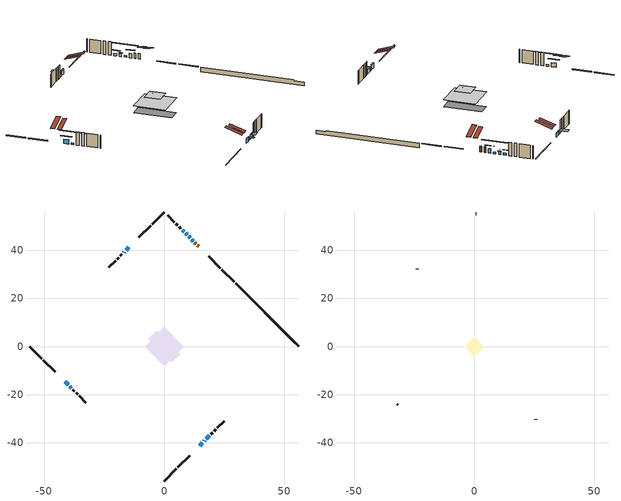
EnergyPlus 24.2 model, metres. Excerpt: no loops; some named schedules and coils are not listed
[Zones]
conditioned space
 floor adiabatic (AdiabaticFloorConstruction): -8.14,0 0,8.14 8.14,0 0,-8.14 z3.05
 floor foundation (Slab1 construction): -6.57,3.14 -3.14,6.57 6.57,-3.14 3.14,-6.57 z-0.91
 wall outside (RimJoist1 construction): 0,-56.01 5.01,-50.99 / -56.01,0 -50.99,-5.01 / 0,56.01 -5.01,50.99 / 29.05,26.95 24.04,31.96 z0.61:0.91
 wall outside (RimJoist2 construction): 5.67,-50.34 10.6,-45.41 / -50.34,-5.67 -45.41,-10.6 / -5.67,50.34 -10.6,45.41 / 23.38,32.62 18.45,37.55 z0.61:0.91
 wall outside (AdiabaticWallConstruction 1): 14.29,41.71 13.78,42.22 / 13.13,42.88 12.74,43.26 z0.61:2.64
 wall outside (AdiabaticWallConstruction): -14.76,41.24 -15.91,40.09 / 14.76,-41.24 15.91,-40.09 z0.61:2.13; -41.24,-14.76 -40.02,-15.98 / 12.08,43.92 11.47,44.53 / 17.58,-38.43 18.8,-37.21 z0.61:2.19; 10.82,45.19 10.17,45.84 z0.61:1.17; -39.37,-16.64 -38.72,-17.29 z0.61:1.22; 16.57,-39.44 16.92,-39.08 z0.61:1.47; -16.57,39.44 -16.96,39.04 / 9.51,46.49 8.94,47.07 z0.61:1.68; 8.28,47.72 7.53,48.48 z0.61:1.37
 wall outside (Wall1 construction): 19.46,-36.55 20.14,-35.86 / -38.06,-17.94 -37.38,-18.63 / -17.62,38.38 -18.31,37.7 / 6.87,49.13 6.18,49.82 z0.61:5.49
 wall outside (Wall2 construction): 20.8,-35.21 21.45,-34.56 / -36.72,-19.28 -36.07,-19.93 / -18.96,37.04 -19.61,36.39 / 5.53,50.48 4.88,51.13 z0.61:5.49
 wall outside (Wall3 construction): 22.11,-33.9 24.89,-31.12 / -35.41,-20.59 -32.63,-23.37 / -20.27,35.74 -23.05,32.95 / 4.22,51.78 1.44,54.57 z0.61:5.49
 wall foundation (FoundationWall1 construction): 29.71,26.3,-0.91 29.71,26.3,0.61 53.38,2.63,0.61 53.38,2.63,0.32 56.01,0,0.32 56.01,0,-0.91
 window (WindowConstruction): -14.76,41.24 -15.91,40.09 z0.61:2.13
 window (WindowConstruction 5): -41.24,-14.76 -40.02,-15.98 z0.61:2.19
 window (WindowConstruction 6): 12.08,43.92 11.47,44.53 z0.61:2.19
 window (WindowConstruction 9): 10.82,45.19 10.17,45.83 z0.61:1.17
 window (WindowConstruction 10): -39.37,-16.64 -38.72,-17.28 z0.61:1.22
 window (WindowConstruction 1): 14.76,-41.24 15.91,-40.09 z0.61:2.13
 window (WindowConstruction 7): 16.57,-39.44 16.92,-39.08 z0.61:1.47
 window (WindowConstruction 8): -16.57,39.44 -16.96,39.04 z0.61:1.68
 window (WindowConstruction 2): 9.51,46.49 8.94,47.07 z0.61:1.68
 window (WindowConstruction 3): 8.28,47.72 7.53,48.48 z0.61:1.37
 window (WindowConstruction 4): 17.58,-38.43 18.8,-37.21 z0.61:2.19
 door (Door): 14.29,41.71 13.78,42.22 z0.61:2.64
 door (Door 1): 13.13,42.88 12.74,43.26 z0.61:2.64
 ceiling adiabatic (AdiabaticFloorConstruction): 0,-8.14 8.14,0 0,8.14 -8.14,0 z3.05
 roof outside (Roof2 construction): 14.1,-41.9,5.49 10.13,-37.93,7.36 9.09,-38.98,7.36 13.06,-42.95,5.49; -41.9,-14.1,5.49 -37.93,-10.13,7.36 -38.98,-9.09,7.36 -42.95,-13.06,5.49; -14.1,41.9,5.49 -10.13,37.93,7.36 -9.09,38.98,7.36 -13.06,42.95,5.49; 14.95,41.06,5.49 10.98,37.09,7.36 12.03,36.04,7.36 16,40.01,5.49
attic - vented
 floor to conditioned space (Floor1 construction Reversed): -4.02,0 0,4.02 4.02,0 0,-4.02 z5.49
 floor to conditioned space (Floor2 construction Reversed): -1.93,0 0,1.93 1.93,0 0,-1.93 z5.49
 wall outside (Wall4 construction): 25.54,-30.46 25.67,-30.34 / -31.98,-24.03 -31.85,-24.15 / -23.71,32.3 -23.83,32.17 / 0.78,55.22 0.66,55.35 z0.61:5.49
 roof outside (Roof1 construction): 12.4,-43.6,5.49 8.06,-39.26,7.53 6.91,-40.41,7.53 11.26,-44.75,5.49; -43.6,-12.4,5.49 -39.26,-8.06,7.53 -40.41,-6.91,7.53 -44.75,-11.26,5.49; -12.4,43.6,5.49 -8.06,39.26,7.53 -6.91,40.41,7.53 -11.26,44.75,5.49; 16.65,39.35,5.49 12.31,35.01,7.53 13.45,33.87,7.53 17.8,38.21,5.49
shading: -16.05,39.95 -14.62,41.39 -14.91,41.68 -16.35,40.24 z2.34; -39.16,-16.84 -42.11,-13.9 -42.4,-14.19 -39.45,-17.13 z3.41; 10.61,45.39 12.95,43.06 13.24,43.35 10.9,45.68 z3.41; 7.23,48.78 13.76,42.25 14.05,42.54 7.52,49.07 z5.33; -35.78,-20.23 -42.31,-13.7 -42.6,-13.99 -36.07,-20.52 z5.38; 16.05,-39.95 14.62,-41.39 14.91,-41.68 16.35,-40.24 z2.34; 17.13,-38.87 16.36,-39.65 17.65,-40.94 18.43,-40.17 z1.77; -17.39,38.61 -16.14,39.87 -18.51,42.24 -19.76,40.98 z2.29; 8.8,47.21 9.66,46.35 9.95,46.64 9.09,47.5 z1.88; 6.67,49.34 9.14,46.86 9.43,47.15 6.96,49.63 z2.59; 18.94,-37.06 17.44,-38.57 18.73,-39.86 20.23,-38.36 z2.39
[Building]
Building 1: Terrain=Suburbs
[Site:Location]
Quebec Intl AP_QC: Latitude {deg}=46.8; Longitude {deg}=-71.38; Time Zone {hr}=-5; Elevation {m}=74; Keep Site Location Information=Yes
[Site:GroundTemperature:Shallow]
0.0108218, -2.24938, -2.43038, -1.3578, 2.94801, 7.23376, 10.9493, 13.303, 13.5029, 11.5886, 7.96783, 3.81355
[Site:WaterMainsTemperature]
Calculation Method=Schedule; Temperature Schedule=mains temperature schedule
[Material] Roughness=Rough; Thermal Absorptance=0.9
Name | Thickness {m} | Conductivity {W/m-K} | Density {kg/m3} | Specific Heat {J/kg-K} | Solar Absorptance | Visible Absorptance
asphalt or fiberglass shingles | 0.00635 | 0.162714 | 1121.4 | 1465.45 | 0.4 | 0.4
ceiling loosefill ins | 0.0846667 | 0.0480833 | 16.02 | 1046.75 | 0.7 | 0.7
ceiling stud and cavity | 0.1397 | 0.10237 | 65.682 | 1177.47 | 0.7 | 0.7
ceiling stud and cavity 1 | 0.1397 | 0.77024 | 65.682 | 1177.47 | 0.7 | 0.7
concrete 4.0 in. | 0.1016 | 1.803125 | 2242.8 | 837.4 | 0.7 | 0.7
concrete 8.0 in. | 0.2032 | 1.803125 | 2242.8 | 837.4 | 0.7 | 0.7
door material | 0.04445 | 0.0451087 | 512.64 | 1214.23 | 0.7 | 0.7
door material 1 | 0.04445 | 0.20624 | 512.64 | 1214.23 | 0.7 | 0.7
exterior vertical ins | 0.0483764 | 0.029427 | 32.04 | 1214.23 | 0.7 | 0.7
floor covering | 0.0127 | 0.0433444 | 54.468 | 1339.84 | 0.6 | 0.6
floor rigid ins; wall rigid ins | 0.512978 | 0.029427 | 32.04 | 1214.23 | 0.7 | 0.7
floor stud and cavity | 0.1397 | 1.75129 | 37.0049 | 1207.88 | 0.7 | 0.7
furniture material conditioned space 1 | 0.1524 | 0.115458 | 640.8 | 1214.23 | 0.6 | 0.6
gypsum board | 0.0127 | 0.160291 | 801 | 837.4 | 0.6 | 0.6
gypsum board 1 | 0.0127 | 0.160291 | 801 | 837.4 | 0.7 | 0.7
osb sheathing 0.5 in. | 0.0127 | 0.115458 | 512.64 | 1214.23 | 0.7 | 0.7
osb sheathing 0.75 in. | 0.01905 | 0.115458 | 512.64 | 1214.23 | 0.7 | 0.7
osb sheathing 2.0 in. | 0.0508 | 0.115458 | 512.64 | 1214.23 | 0.7 | 0.7
rim joist rigid ins | 0.051816 | 0.029427 | 32.04 | 1214.23 | 0.7 | 0.7
rim joist stud and cavity | 0.0508 | 0.0451784 | 125.044 | 1163.47 | 0.6 | 0.6
rim joist stud and cavity 1 | 0.0508 | 0.0391675 | 125.044 | 1163.47 | 0.6 | 0.6
roof stud and cavity | 0.2032 | 2.31803 | 78.34581 | 1123.46 | 0.7 | 0.7
wall stud and cavity | 0.1397 | 0.100811 | 139.0536 | 1170.24 | 0.7 | 0.7
wall stud and cavity 1 | 0.1397 | 0.092577 | 139.0536 | 1170.24 | 0.7 | 0.7
wall stud and cavity 2 | 0.1397 | 0.0908802 | 139.0536 | 1170.24 | 0.7 | 0.7
wall stud and cavity 3 | 0.0889 | 6.1454 | 50.32683 | 1063.81 | 0.6 | 0.6
wall stud and cavity 4 | 0.0889 | 0.380278 | 52.3479 | 1209.89 | 0.7 | 0.7
wall stud and cavity 5 | 0.0889 | 0.391764 | 83.0341 | 1211.67 | 0.7 | 0.7
wood siding | 0.0254 | 0.102417 | 544.68 | 1172.36 | 0.4 | 0.4
wood siding 1 | 0.00254 | 0.102417 | 544.68 | 1172.36 | 0.4 | 0.4
wood siding 2; wood siding 3; wood siding 4 | 0.0254 | 0.102417 | 544.68 | 1172.36 | 0.7 | 0.7
[WindowMaterial:SimpleGlazingSystem]
Name | U-Factor {W/m2-K} | Solar Heat Gain Coefficient
WindowMaterial | 3.304596 | 0.65
WindowMaterial 1 | 1.91292 | 0.37
WindowMaterial 2 | 2.12868 | 0.52
WindowMaterial 3 | 2.137767 | 0.51
WindowMaterial 4 | 1.89702 | 0.37
WindowMaterial 5 | 2.09007 | 0.55
WindowMaterial 6 | 1.83456 | 0.39
WindowMaterial 7 | 2.98038 | 0.61
WindowMaterial 8 | 2.76064 | 0.45
WindowMaterial 9 | 2.76291 | 0.46
[Construction]
AdiabaticFloorConstruction: floor stud and cavity, floor rigid ins, osb sheathing 0.75 in., floor covering
AdiabaticWallConstruction: wood siding 3, wall rigid ins, wall stud and cavity 4, gypsum board
AdiabaticWallConstruction 1: wood siding 4, wall rigid ins, wall stud and cavity 4, gypsum board
Door: door material
Door 1: door material 1
Floor1 construction Reversed: gypsum board, ceiling stud and cavity
Floor2 construction Reversed: gypsum board, ceiling stud and cavity 1, ceiling loosefill ins
FoundationWall1 construction: concrete 8.0 in., gypsum board 1
furniture construction conditioned space 1: furniture material conditioned space 1
PartitionWallConstruction: gypsum board, wall stud and cavity 5, gypsum board
RimJoist1 construction: wood siding 2, osb sheathing 2.0 in., rim joist stud and cavity
RimJoist2 construction: wood siding 2, rim joist rigid ins, osb sheathing 2.0 in., rim joist stud and cavity 1
Roof1 construction: asphalt or fiberglass shingles
Roof2 construction: asphalt or fiberglass shingles, osb sheathing 0.75 in., roof stud and cavity, gypsum board
Slab1 construction: concrete 4.0 in.
Wall1 construction: wood siding, osb sheathing 0.5 in., wall stud and cavity, gypsum board
Wall2 construction: wood siding, osb sheathing 0.5 in., wall stud and cavity 1, gypsum board
Wall3 construction: wood siding, osb sheathing 0.5 in., wall stud and cavity 2, gypsum board
Wall4 construction: wood siding 1, wall stud and cavity 3
WindowConstruction: WindowMaterial
WindowConstruction 1: WindowMaterial 1
WindowConstruction 10: WindowMaterial 9
WindowConstruction 2: WindowMaterial 2
WindowConstruction 3: WindowMaterial 3
WindowConstruction 4; WindowConstruction 5: WindowMaterial 4
WindowConstruction 6: WindowMaterial 5
WindowConstruction 7: WindowMaterial 6
WindowConstruction 8: WindowMaterial 7
WindowConstruction 9: WindowMaterial 8
[Zone] Multiplier=1; Part of Total Floor Area=Yes
Name | Volume {m3}
attic - vented | 13.2135
conditioned space | 393.3
[Space]
Name | Zone | Volume {m3}
attic - vented 1 | attic - vented | 13.2135
conditioned space 1 | conditioned space | 393.3
[ZoneInfiltration:EffectiveLeakageArea]
infil attic - vented 1: Zone or Space=attic - vented 1; Schedule=Always On Discrete; Effective Air Leakage Area {cm2}=1468.06; Stack Coefficient=0.000481483; Wind Coefficient=1.48255e-05
[ZoneMixing]
whole house fan mix: Zone or Space=attic - vented; Schedule=Always On Continuous; Design Flow Rate Calculation Method=Flow/Zone; Design Flow Rate {m3/s}=0; Source Zone or Space=conditioned space
[SurfaceProperty:ExposedFoundationPerimeter]
Slab1: Exposed Perimeter Calculation Method=TotalExposedPerimeter; Total Exposed Perimeter {m}=37.187
[InternalMass] Zone or ZoneList=conditioned space; Space or SpaceList=conditioned space 1
Name | Construction | Surface Area {m2}
furniture mass conditioned space 1 | furniture construction conditioned space 1 | 79.6801
partition wall mass | PartitionWallConstruction | 199.2
[Lights]
interior lighting: Zone or ZoneList or Space or SpaceList=conditioned space 1; Schedule=interior lighting schedule; Design Level Calculation Method=LightingLevel; Lighting Level {W}=343.2; Return Air Fraction=0; Fraction Radiant=0.6; Fraction Visible=0.2; Fraction Replaceable=1
[People]
occupants: Zone or ZoneList or Space or SpaceList=conditioned space 1; Number of People Schedule=occupants schedule; Number of People Calculation Method=People; Number of People=3; Fraction Radiant=0.314171; Sensible Heat Fraction=0.56303; Activity Level Schedule=occupants activity schedule; Carbon Dioxide Generation Rate {m3/s-W}=0; Enable ASHRAE 55 Comfort Warnings=No; Mean Radiant Temperature Calculation Type=EnclosureAveraged
[ElectricEquipment] Zone or ZoneList or Space or SpaceList=conditioned space 1; Design Level Calculation Method=EquipmentLevel
Name | Schedule | Design Level {W} | Fraction Latent | Fraction Radiant | Fraction Lost
clothes dryer | clothes dryer schedule | 140.772 | 0.015 | 0.081 | 0.85
clothes washer | clothes washer schedule | 32.1985 | 0.03 | 0.162 | 0.7
cooking range | cooking range schedule | 215.147 | 0.08 | 0.432 | 0.2
dishwasher | dishwasher schedule | 66.8632 | 0.3 | 0.18 | 0.4
fridge | fridge schedule | 72.9452 | 0 | 0.6 | 0
mech vent bath fan 0 | mech vent bath fan 0 schedule | 50.2 | 0 | 0 | 1
mech vent bath fan 1 | mech vent bath fan 1 schedule | 50.2 | 0 | 0 | 1
mech vent house fan | mech vent house fan schedule | 0 | 0 | 0 | 1
mech vent house fan cfis | mech vent house fan cfis schedule | 0 | 0 | 0 | 0
misc plug loads | misc plug loads schedule | 494.7 | 0.045 | 0.513 | 0.1
whole house fan | Always On Discrete | 0 | 0 | 0 | 1
[OtherEquipment] Zone or ZoneList or Space or SpaceList=conditioned space 1; Design Level Calculation Method=EquipmentLevel
Name | Fuel Type | Schedule | Design Level {W} | Fraction Latent | Fraction Radiant | Fraction Lost
clothes dryer 1 | Electricity | clothes dryer schedule | 0 | 0.015 | 0.081 | 0.85
cooking range 1 | Electricity | cooking range schedule | 0 | 0.08 | 0.432 | 0.2
general water use latent | None | general water use schedule | 62.594 | 1 | 0 | 0
general water use sensible | None | general water use schedule | -61.6891 | 0 | 0.6 | 0
mech vent house fan latent load | None | Always On Discrete | 0 | 1 | 0 | 0
mech vent house fan sensible load | None | Always On Discrete | 0 | 0 | 0 | 0
water heater energy adjustment1 | Electricity | Always On Discrete | 0.01 | 0 | 0 | 1
[ZoneInfiltration:DesignFlowRate] Zone or ZoneList or Space or SpaceList=conditioned space 1; Schedule=Always On Discrete; Design Flow Rate Calculation Method=Flow/Zone; Design Flow Rate {m3/s}=0
infil flow; natural vent flow; whole house fan flow
[ZoneControl:Thermostat]
conditioned space Thermostat: Zone or ZoneList=conditioned space; Control Type Schedule=conditioned space Thermostat Schedule; Control 1=conditioned space temperature setpoint; Temperature Difference Between Cutout And Setpoint {deltaC}=0
[ThermostatSetpoint:DualSetpoint]
conditioned space temperature setpoint: Heating Setpoint Temperature Schedule=heating setpoint; Cooling Setpoint Temperature Schedule=cooling setpoint
[AirLoopHVAC:UnitarySystem]
unit heater unitary system: Control Type=Load; Controlling Zone or Thermostat Location=conditioned space; Dehumidification Control Type=None; Availability Schedule=Always On Discrete; Supply Fan=unit heater supply fan; Fan Placement=BlowThrough; Supply Air Fan Operating Mode Schedule=unit heater auto fan schedule; Heating Coil=unit heater htg coil; DX Heating Coil Sizing Ratio=1; Use DOAS DX Cooling Coil=No; Minimum Supply Air Temperature {C}=2; Latent Load Control=SensibleOnlyLoadControl; Cooling Supply Air Flow Rate Method=None; Heating Supply Air Flow Rate Method=SupplyAirFlowRate; Heating Supply Air Flow Rate {m3/s}=0.00141584; No Load Supply Air Flow Rate Method=SupplyAirFlowRate; No Load Supply Air Flow Rate {m3/s}=0; No Load Supply Air Flow Rate Control Set To Low Speed=Yes; Maximum Supply Air Temperature {C}=48.8889; Maximum Outdoor Dry-Bulb Temperature for Supplemental Heater Operation {C}=21; Ancillary On-Cycle Electric Power {W}=0; Ancillary Off-Cycle Electric Power {W}=0
[Zone equipment]
conditioned space: electric baseboard, unit heater unitary system
[Foundation:Kiva]
Foundation Kiva 1: Initial Indoor Air Temperature {C}=18; Wall Height Above Grade {m}=0.609996; Wall Depth Below Slab {m}=0.2032; Custom Block Material Name 1=exterior vertical ins; Custom Block Depth 1 {m}=1.52001; Custom Block X Position 1 {m}=0.2159; Custom Block Z Position 1 {m}=0
[Foundation:Kiva:Settings]
Soil Conductivity {W/m-K}=0.849921; Soil Density {kg/m3}=1842.3; Soil Specific Heat {J/kg-K}=418.7; Ground Solar Absorptivity=0.9; Ground Thermal Absorptivity=0.9; Ground Surface Roughness {m}=0.03; Far-Field Width {m}=40; Deep-Ground Boundary Condition=ZeroFlux; Deep-Ground Depth {m}=40; Minimum Cell Dimension {m}=0.2; Maximum Cell Growth Coefficient=3; Simulation Timestep=Timestep
[Exterior:Lights]
exterior lighting: Schedule=exterior lighting schedule; Design Level {W}=75.6
[EnergyManagementSystem:Sensor] Output:Variable or Output:Meter Index Key=conditioned space
Name | Output:Variable or Output:Meter
conditioned_space_clg_unmet_s | Zone Cooling Setpoint Not Met Time
conditioned_space_htg_unmet_s | Zone Heating Setpoint Not Met Time
fridge_tin_s; tin_s; tin_s_1 | Zone Mean Air Temperature
tout_s | Zone Outdoor Air Drybulb Temperature
win_s | Zone Air Humidity Ratio
[Schedule:Constant]
Name | Hourly Value
Always On Continuous; mech vent house fan schedule; mech vent house fan cfis schedule; Always On Discrete | 1
occupants activity schedule | 117.228
fridge schedule; unit heater auto fan schedule | 0
[Schedule:Week:Daily]
interior lighting schedule Week Rule - Jan1-Jan27: interior lighting schedule day, interior lighting schedule day, interior lighting schedule day, interior lighting schedule day, interior lighting schedule day, interior lighting schedule day, interior lighting schedule day, interior lighting schedule default day, interior lighting schedule default day, interior lighting schedule default day, interior lighting schedule default day, interior lighting schedule default day
interior lighting schedule Week Rule - Jan28-Feb3: interior lighting schedule day, interior lighting schedule day, interior lighting schedule day, interior lighting schedule day, interior lighting schedule day 1, interior lighting schedule day 1, interior lighting schedule day 1, interior lighting schedule default day, interior lighting schedule default day, interior lighting schedule default day, interior lighting schedule default day, interior lighting schedule default day
interior lighting schedule Week Rule - Feb4-Feb24: interior lighting schedule day 1, interior lighting schedule day 1, interior lighting schedule day 1, interior lighting schedule day 1, interior lighting schedule day 1, interior lighting schedule day 1, interior lighting schedule day 1, interior lighting schedule default day, interior lighting schedule default day, interior lighting schedule default day, interior lighting schedule default day, interior lighting schedule default day
interior lighting schedule Week Rule - Feb25-Mar3: interior lighting schedule day 1, interior lighting schedule day 1, interior lighting schedule day 1, interior lighting schedule day 1, interior lighting schedule day 2, interior lighting schedule day 2, interior lighting schedule day 2, interior lighting schedule default day, interior lighting schedule default day, interior lighting schedule default day, interior lighting schedule default day, interior lighting schedule default day
interior lighting schedule Week Rule - Mar4-Mar31: interior lighting schedule day 2, interior lighting schedule day 2, interior lighting schedule day 2, interior lighting schedule day 2, interior lighting schedule day 2, interior lighting schedule day 2, interior lighting schedule day 2, interior lighting schedule default day, interior lighting schedule default day, interior lighting schedule default day, interior lighting schedule default day, interior lighting schedule default day
interior lighting schedule Week Rule - Apr1-Apr28: interior lighting schedule day 3, interior lighting schedule day 3, interior lighting schedule day 3, interior lighting schedule day 3, interior lighting schedule day 3, interior lighting schedule day 3, interior lighting schedule day 3, interior lighting schedule default day, interior lighting schedule default day, interior lighting schedule default day, interior lighting schedule default day, interior lighting schedule default day
interior lighting schedule Week Rule - Apr29-May5: interior lighting schedule day 3, interior lighting schedule day 3, interior lighting schedule day 4, interior lighting schedule day 4, interior lighting schedule day 4, interior lighting schedule day 4, interior lighting schedule day 4, interior lighting schedule default day, interior lighting schedule default day, interior lighting schedule default day, interior lighting schedule default day, interior lighting schedule default day
interior lighting schedule Week Rule - May6-May26: interior lighting schedule day 4, interior lighting schedule day 4, interior lighting schedule day 4, interior lighting schedule day 4, interior lighting schedule day 4, interior lighting schedule day 4, interior lighting schedule day 4, interior lighting schedule default day, interior lighting schedule default day, interior lighting schedule default day, interior lighting schedule default day, interior lighting schedule default day
interior lighting schedule Week Rule - May27-Jun2: interior lighting schedule day 4, interior lighting schedule day 4, interior lighting schedule day 4, interior lighting schedule day 4, interior lighting schedule day 4, interior lighting schedule day 5, interior lighting schedule day 5, interior lighting schedule default day, interior lighting schedule default day, interior lighting schedule default day, interior lighting schedule default day, interior lighting schedule default day
interior lighting schedule Week Rule - Jun3-Jun30: interior lighting schedule day 5, interior lighting schedule day 5, interior lighting schedule day 5, interior lighting schedule day 5, interior lighting schedule day 5, interior lighting schedule day 5, interior lighting schedule day 5, interior lighting schedule default day, interior lighting schedule default day, interior lighting schedule default day, interior lighting schedule default day, interior lighting schedule default day
interior lighting schedule Week Rule - Jul1-Jul28: interior lighting schedule day 6, interior lighting schedule day 6, interior lighting schedule day 6, interior lighting schedule day 6, interior lighting schedule day 6, interior lighting schedule day 6, interior lighting schedule day 6, interior lighting schedule default day, interior lighting schedule default day, interior lighting schedule default day, interior lighting schedule default day, interior lighting schedule default day
interior lighting schedule Week Rule - Jul29-Aug4: interior lighting schedule day 6, interior lighting schedule day 6, interior lighting schedule day 6, interior lighting schedule day 7, interior lighting schedule day 7, interior lighting schedule day 7, interior lighting schedule day 7, interior lighting schedule default day, interior lighting schedule default day, interior lighting schedule default day, interior lighting schedule default day, interior lighting schedule default day
interior lighting schedule Week Rule - Aug5-Aug25: interior lighting schedule day 7, interior lighting schedule day 7, interior lighting schedule day 7, interior lighting schedule day 7, interior lighting schedule day 7, interior lighting schedule day 7, interior lighting schedule day 7, interior lighting schedule default day, interior lighting schedule default day, interior lighting schedule default day, interior lighting schedule default day, interior lighting schedule default day
interior lighting schedule Week Rule - Aug26-Sep1: interior lighting schedule day 7, interior lighting schedule day 7, interior lighting schedule day 7, interior lighting schedule day 7, interior lighting schedule day 7, interior lighting schedule day 7, interior lighting schedule day 8, interior lighting schedule default day, interior lighting schedule default day, interior lighting schedule default day, interior lighting schedule default day, interior lighting schedule default day
interior lighting schedule Week Rule - Sep2-Sep29: interior lighting schedule day 8, interior lighting schedule day 8, interior lighting schedule day 8, interior lighting schedule day 8, interior lighting schedule day 8, interior lighting schedule day 8, interior lighting schedule day 8, interior lighting schedule default day, interior lighting schedule default day, interior lighting schedule default day, interior lighting schedule default day, interior lighting schedule default day
interior lighting schedule Week Rule - Sep30-Oct6: interior lighting schedule day 8, interior lighting schedule day 9, interior lighting schedule day 9, interior lighting schedule day 9, interior lighting schedule day 9, interior lighting schedule day 9, interior lighting schedule day 9, interior lighting schedule default day, interior lighting schedule default day, interior lighting schedule default day, interior lighting schedule default day, interior lighting schedule default day
interior lighting schedule Week Rule - Oct7-Oct27: interior lighting schedule day 9, interior lighting schedule day 9, interior lighting schedule day 9, interior lighting schedule day 9, interior lighting schedule day 9, interior lighting schedule day 9, interior lighting schedule day 9, interior lighting schedule default day, interior lighting schedule default day, interior lighting schedule default day, interior lighting schedule default day, interior lighting schedule default day
interior lighting schedule Week Rule - Oct28-Nov3: interior lighting schedule day 9, interior lighting schedule day 9, interior lighting schedule day 9, interior lighting schedule day 9, interior lighting schedule day 10, interior lighting schedule day 10, interior lighting schedule day 10, interior lighting schedule default day, interior lighting schedule default day, interior lighting schedule default day, interior lighting schedule default day, interior lighting schedule default day
interior lighting schedule Week Rule - Nov4-Nov24: interior lighting schedule day 10, interior lighting schedule day 10, interior lighting schedule day 10, interior lighting schedule day 10, interior lighting schedule day 10, interior lighting schedule day 10, interior lighting schedule day 10, interior lighting schedule default day, interior lighting schedule default day, interior lighting schedule default day, interior lighting schedule default day, interior lighting schedule default day
interior lighting schedule Week Rule - Nov25-Dec1: interior lighting schedule day 10, interior lighting schedule day 10, interior lighting schedule day 10, interior lighting schedule day 10, interior lighting schedule day 10, interior lighting schedule day 10, interior lighting schedule day 11, interior lighting schedule default day, interior lighting schedule default day, interior lighting schedule default day, interior lighting schedule default day, interior lighting schedule default day
interior lighting schedule Week Rule - Dec2-Dec31: interior lighting schedule day 11, interior lighting schedule day 11, interior lighting schedule day 11, interior lighting schedule day 11, interior lighting schedule day 11, interior lighting schedule day 11, interior lighting schedule day 11, interior lighting schedule default day, interior lighting schedule default day, interior lighting schedule default day, interior lighting schedule default day, interior lighting schedule default day
occupants schedule Week Rule - Jan1-Dec31: occupants schedule day, occupants schedule day, occupants schedule day, occupants schedule day, occupants schedule day, occupants schedule day, occupants schedule day, occupants schedule default day, occupants schedule default day, occupants schedule default day, occupants schedule default day, occupants schedule default day
clothes dryer schedule Week Rule - Jan1-Dec31: clothes dryer schedule day, clothes dryer schedule day, clothes dryer schedule day, clothes dryer schedule day, clothes dryer schedule day, clothes dryer schedule day, clothes dryer schedule day, clothes dryer schedule default day, clothes dryer schedule default day, clothes dryer schedule default day, clothes dryer schedule default day, clothes dryer schedule default day
clothes washer schedule Week Rule - Jan1-Dec31: clothes washer schedule day, clothes washer schedule day, clothes washer schedule day, clothes washer schedule day, clothes washer schedule day, clothes washer schedule day, clothes washer schedule day, clothes washer schedule default day, clothes washer schedule default day, clothes washer schedule default day, clothes washer schedule default day, clothes washer schedule default day
cooking range schedule Week Rule - Jan1-Dec31: cooking range schedule day, cooking range schedule day, cooking range schedule day, cooking range schedule day, cooking range schedule day, cooking range schedule day, cooking range schedule day, cooking range schedule default day, cooking range schedule default day, cooking range schedule default day, cooking range schedule default day, cooking range schedule default day
dishwasher schedule Week Rule - Jan1-Dec31: dishwasher schedule day, dishwasher schedule day, dishwasher schedule day, dishwasher schedule day, dishwasher schedule day, dishwasher schedule day, dishwasher schedule day, dishwasher schedule default day, dishwasher schedule default day, dishwasher schedule default day, dishwasher schedule default day, dishwasher schedule default day
mech vent bath fan 0 schedule Week Rule - Jan1-Dec31: mech vent bath fan 0 schedule day, mech vent bath fan 0 schedule day, mech vent bath fan 0 schedule day, mech vent bath fan 0 schedule day, mech vent bath fan 0 schedule day, mech vent bath fan 0 schedule day, mech vent bath fan 0 schedule day, mech vent bath fan 0 schedule default day, mech vent bath fan 0 schedule default day, mech vent bath fan 0 schedule default day, mech vent bath fan 0 schedule default day, mech vent bath fan 0 schedule default day
mech vent bath fan 1 schedule Week Rule - Jan1-Dec31: mech vent bath fan 1 schedule day, mech vent bath fan 1 schedule day, mech vent bath fan 1 schedule day, mech vent bath fan 1 schedule day, mech vent bath fan 1 schedule day, mech vent bath fan 1 schedule day, mech vent bath fan 1 schedule day, mech vent bath fan 1 schedule default day, mech vent bath fan 1 schedule default day, mech vent bath fan 1 schedule default day, mech vent bath fan 1 schedule default day, mech vent bath fan 1 schedule default day
misc plug loads schedule Week Rule - Jan1-Dec31: misc plug loads schedule day, misc plug loads schedule day, misc plug loads schedule day, misc plug loads schedule day, misc plug loads schedule day, misc plug loads schedule day, misc plug loads schedule day, misc plug loads schedule default day, misc plug loads schedule default day, misc plug loads schedule default day, misc plug loads schedule default day, misc plug loads schedule default day
general water use schedule Week Rule - Jan1-Dec31: general water use schedule day, general water use schedule day, general water use schedule day, general water use schedule day, general water use schedule day, general water use schedule day, general water use schedule day, general water use schedule default day, general water use schedule default day, general water use schedule default day, general water use schedule default day, general water use schedule default day
exterior lighting schedule Week Rule - Jan1-Jan27: exterior lighting schedule day, exterior lighting schedule day, exterior lighting schedule day, exterior lighting schedule day, exterior lighting schedule day, exterior lighting schedule day, exterior lighting schedule day, exterior lighting schedule default day, exterior lighting schedule default day, exterior lighting schedule default day, exterior lighting schedule default day, exterior lighting schedule default day
exterior lighting schedule Week Rule - Jan28-Feb3: exterior lighting schedule day, exterior lighting schedule day, exterior lighting schedule day, exterior lighting schedule day, exterior lighting schedule day 1, exterior lighting schedule day 1, exterior lighting schedule day 1, exterior lighting schedule default day, exterior lighting schedule default day, exterior lighting schedule default day, exterior lighting schedule default day, exterior lighting schedule default day
exterior lighting schedule Week Rule - Feb4-Feb24: exterior lighting schedule day 1, exterior lighting schedule day 1, exterior lighting schedule day 1, exterior lighting schedule day 1, exterior lighting schedule day 1, exterior lighting schedule day 1, exterior lighting schedule day 1, exterior lighting schedule default day, exterior lighting schedule default day, exterior lighting schedule default day, exterior lighting schedule default day, exterior lighting schedule default day
exterior lighting schedule Week Rule - Feb25-Mar3: exterior lighting schedule day 1, exterior lighting schedule day 1, exterior lighting schedule day 1, exterior lighting schedule day 1, exterior lighting schedule day 2, exterior lighting schedule day 2, exterior lighting schedule day 2, exterior lighting schedule default day, exterior lighting schedule default day, exterior lighting schedule default day, exterior lighting schedule default day, exterior lighting schedule default day
exterior lighting schedule Week Rule - Mar4-Mar31: exterior lighting schedule day 2, exterior lighting schedule day 2, exterior lighting schedule day 2, exterior lighting schedule day 2, exterior lighting schedule day 2, exterior lighting schedule day 2, exterior lighting schedule day 2, exterior lighting schedule default day, exterior lighting schedule default day, exterior lighting schedule default day, exterior lighting schedule default day, exterior lighting schedule default day
exterior lighting schedule Week Rule - Apr1-Apr28: exterior lighting schedule day 3, exterior lighting schedule day 3, exterior lighting schedule day 3, exterior lighting schedule day 3, exterior lighting schedule day 3, exterior lighting schedule day 3, exterior lighting schedule day 3, exterior lighting schedule default day, exterior lighting schedule default day, exterior lighting schedule default day, exterior lighting schedule default day, exterior lighting schedule default day
exterior lighting schedule Week Rule - Apr29-May5: exterior lighting schedule day 3, exterior lighting schedule day 3, exterior lighting schedule day 4, exterior lighting schedule day 4, exterior lighting schedule day 4, exterior lighting schedule day 4, exterior lighting schedule day 4, exterior lighting schedule default day, exterior lighting schedule default day, exterior lighting schedule default day, exterior lighting schedule default day, exterior lighting schedule default day
exterior lighting schedule Week Rule - May6-May26: exterior lighting schedule day 4, exterior lighting schedule day 4, exterior lighting schedule day 4, exterior lighting schedule day 4, exterior lighting schedule day 4, exterior lighting schedule day 4, exterior lighting schedule day 4, exterior lighting schedule default day, exterior lighting schedule default day, exterior lighting schedule default day, exterior lighting schedule default day, exterior lighting schedule default day
exterior lighting schedule Week Rule - May27-Jun2: exterior lighting schedule day 4, exterior lighting schedule day 4, exterior lighting schedule day 4, exterior lighting schedule day 4, exterior lighting schedule day 4, exterior lighting schedule day 5, exterior lighting schedule day 5, exterior lighting schedule default day, exterior lighting schedule default day, exterior lighting schedule default day, exterior lighting schedule default day, exterior lighting schedule default day
[Schedule:Year]
interior lighting schedule: interior lighting schedule Week Rule - Jan1-Jan27, 1, 1, 1, 27, interior lighting schedule Week Rule - Jan28-Feb3, 1, 28, 2, 3, interior lighting schedule Week Rule - Feb4-Feb24, 2, 4, 2, 24, interior lighting schedule Week Rule - Feb25-Mar3, 2, 25, 3, 3, interior lighting schedule Week Rule - Mar4-Mar31, 3, 4, 3, 31, interior lighting schedule Week Rule - Apr1-Apr28, 4, 1, 4, 28, interior lighting schedule Week Rule - Apr29-May5, 4, 29, 5, 5, interior lighting schedule Week Rule - May6-May26, 5, 6, 5, 26, interior lighting schedule Week Rule - May27-Jun2, 5, 27, 6, 2, interior lighting schedule Week Rule - Jun3-Jun30, 6, 3, 6, 30, interior lighting schedule Week Rule - Jul1-Jul28, 7, 1, 7, 28, interior lighting schedule Week Rule - Jul29-Aug4, 7, 29, 8, 4, interior lighting schedule Week Rule - Aug5-Aug25, 8, 5, 8, 25, interior lighting schedule Week Rule - Aug26-Sep1, 8, 26, 9, 1, interior lighting schedule Week Rule - Sep2-Sep29, 9, 2, 9, 29, interior lighting schedule Week Rule - Sep30-Oct6, 9, 30, 10, 6, interior lighting schedule Week Rule - Oct7-Oct27, 10, 7, 10, 27, interior lighting schedule Week Rule - Oct28-Nov3, 10, 28, 11, 3, interior lighting schedule Week Rule - Nov4-Nov24, 11, 4, 11, 24, interior lighting schedule Week Rule - Nov25-Dec1, 11, 25, 12, 1, interior lighting schedule Week Rule - Dec2-Dec31, 12, 2, 12, 31
occupants schedule: occupants schedule Week Rule - Jan1-Dec31, 1, 1, 12, 31
clothes dryer schedule: clothes dryer schedule Week Rule - Jan1-Dec31, 1, 1, 12, 31
clothes washer schedule: clothes washer schedule Week Rule - Jan1-Dec31, 1, 1, 12, 31
cooking range schedule: cooking range schedule Week Rule - Jan1-Dec31, 1, 1, 12, 31
dishwasher schedule: dishwasher schedule Week Rule - Jan1-Dec31, 1, 1, 12, 31
mech vent bath fan 0 schedule: mech vent bath fan 0 schedule Week Rule - Jan1-Dec31, 1, 1, 12, 31
mech vent bath fan 1 schedule: mech vent bath fan 1 schedule Week Rule - Jan1-Dec31, 1, 1, 12, 31
misc plug loads schedule: misc plug loads schedule Week Rule - Jan1-Dec31, 1, 1, 12, 31
general water use schedule: general water use schedule Week Rule - Jan1-Dec31, 1, 1, 12, 31
exterior lighting schedule: exterior lighting schedule Week Rule - Jan1-Jan27, 1, 1, 1, 27, exterior lighting schedule Week Rule - Jan28-Feb3, 1, 28, 2, 3, exterior lighting schedule Week Rule - Feb4-Feb24, 2, 4, 2, 24, exterior lighting schedule Week Rule - Feb25-Mar3, 2, 25, 3, 3, exterior lighting schedule Week Rule - Mar4-Mar31, 3, 4, 3, 31, exterior lighting schedule Week Rule - Apr1-Apr28, 4, 1, 4, 28, exterior lighting schedule Week Rule - Apr29-May5, 4, 29, 5, 5, exterior lighting schedule Week Rule - May6-May26, 5, 6, 5, 26, exterior lighting schedule Week Rule - May27-Jun2, 5, 27, 6, 2, exterior lighting schedule Week Rule - Jun3-Jun30, 6, 3, 6, 30, exterior lighting schedule Week Rule - Jul1-Jul28, 7, 1, 7, 28, exterior lighting schedule Week Rule - Jul29-Aug4, 7, 29, 8, 4, exterior lighting schedule Week Rule - Aug5-Aug25, 8, 5, 8, 25, exterior lighting schedule Week Rule - Aug26-Sep1, 8, 26, 9, 1, exterior lighting schedule Week Rule - Sep2-Sep29, 9, 2, 9, 29, exterior lighting schedule Week Rule - Sep30-Oct6, 9, 30, 10, 6, exterior lighting schedule Week Rule - Oct7-Oct27, 10, 7, 10, 27, exterior lighting schedule Week Rule - Oct28-Nov3, 10, 28, 11, 3, exterior lighting schedule Week Rule - Nov4-Nov24, 11, 4, 11, 24, exterior lighting schedule Week Rule - Nov25-Dec1, 11, 25, 12, 1, exterior lighting schedule Week Rule - Dec2-Dec31, 12, 2, 12, 31
[Schedule:Compact]
conditioned space Thermostat Schedule: Through: 12/31, For: AllDays, Until: 24:00, 4
mains temperature schedule: Through: 01/01, For: AllDays, Until: 24:00, 5.175, Through: 01/02, For: AllDays, Until: 24:00, 5.10167, Through: 01/03, For: AllDays, Until: 24:00, 5.02889, Through: 01/04, For: AllDays, Until: 24:00, 4.95778, Through: 01/05, For: AllDays, Until: 24:00, 4.88778, Through: 01/06, For: AllDays, Until: 24:00, 4.81833, Through: 01/07, For: AllDays, Until: 24:00, 4.75056, Through: 01/08, For: AllDays, Until: 24:00, 4.68389, Through: 01/09, For: AllDays, Until: 24:00, 4.61833, Through: 01/10, For: AllDays, Until: 24:00, 4.55389, Through: 01/11, For: AllDays, Until: 24:00, 4.49056, Through: 01/12, For: AllDays, Until: 24:00, 4.42889, Through: 01/13, For: AllDays, Until: 24:00, 4.36778, Through: 01/14, For: AllDays, Until: 24:00, 4.30889, Through: 01/15, For: AllDays, Until: 24:00, 4.25056, Through: 01/16, For: AllDays, Until: 24:00, 4.19389, Through: 01/17, For: AllDays, Until: 24:00, 4.13833, Through: 01/18, For: AllDays, Until: 24:00, 4.08444, Through: 01/19, For: AllDays, Until: 24:00, 4.03167, Through: 01/20, For: AllDays, Until: 24:00, 3.98056, Through: 01/21, For: AllDays, Until: 24:00, 3.93056, Through: 01/22, For: AllDays, Until: 24:00, 3.88222, Through: 01/23, For: AllDays, Until: 24:00, 3.835, Through: 01/24, For: AllDays, Until: 24:00, 3.78944, Through: 01/25, For: AllDays, Until: 24:00, 3.74556, Through: 01/26, For: AllDays, Until: 24:00, 3.70278, Through: 01/27, For: AllDays, Until: 24:00, 3.66167, Through: 01/28, For: AllDays, Until: 24:00, 3.62167, Through: 01/29, For: AllDays, Until: 24:00, 3.58389, Through: 01/30, For: AllDays, Until: 24:00, 3.54722, Through: 01/31, For: AllDays, Until: 24:00, 3.51167, Through: 02/01, For: AllDays, Until: 24:00, 3.47833, Through: 02/02, For: AllDays, Until: 24:00, 3.44611, Through: 02/03, For: AllDays, Until: 24:00, 3.41556, Through: 02/04, For: AllDays, Until: 24:00, 3.38667, Through: 02/05, For: AllDays, Until: 24:00, 3.35944, Through: 02/06, For: AllDays, Until: 24:00, 3.33389, Through: 02/07, For: AllDays, Until: 24:00, 3.30944, Through: 02/08, For: AllDays, Until: 24:00, 3.28667, Through: 02/09, For: AllDays, Until: 24:00, 3.26611, Through: 02/10, For: AllDays, Until: 24:00, 3.24667, Through: 02/11, For: AllDays, Until: 24:00, 3.22889, Through: 02/12, For: AllDays, Until: 24:00, 3.21278, Through: 02/13, For: AllDays, Until: 24:00, 3.19833, Through: 02/14, For: AllDays, Until: 24:00, 3.18556, Through: 02/15, For: AllDays, Until: 24:00, 3.17389, Through: 02/16, For: AllDays, Until: 24:00, 3.16444, Through: 02/17, For: AllDays, Until: 24:00, 3.15667, Through: 02/18, For: AllDays, Until: 24:00, 3.15056, Through: 02/19, For: AllDays, Until: 24:00, 3.14556, Through: 02/20, For: AllDays, Until: 24:00, 3.14278, Through: 02/21, For: AllDays, Until: 24:00, 3.14111, Through: 02/22, For: AllDays, Until: 24:00, 3.14167, Through: 02/23, For: AllDays, Until: 24:00, 3.14333, Through: 02/24, For: AllDays, Until: 24:00, 3.14722, Through: 02/25, For: AllDays, Until: 24:00, 3.15222, Through: 02/26, For: AllDays, Until: 24:00, 3.15944, Through: 02/27, For: AllDays, Until: 24:00, 3.16778, Through: 02/28, For: AllDays, Until: 24:00, 3.17778, Through: 03/01, For: AllDays, Until: 24:00, 3.18944, Through: 03/02, For: AllDays, Until: 24:00, 3.20333, Through: 03/03, For: AllDays, Until: 24:00, 3.21833, Through: 03/04, For: AllDays, Until: 24:00, 3.235, Through: 03/05, For: AllDays, Until: 24:00, 3.25333, Through: 03/06, For: AllDays, Until: 24:00, 3.27333, Through: 03/07, For: AllDays, Until: 24:00, 3.29444, Through: 03/08, For: AllDays, Until: 24:00, 3.31778, Through: 03/09, For: AllDays, Until: 24:00, 3.34222, Through: 03/10, For: AllDays, Until: 24:00, 3.36889, Through: 03/11, For: AllDays, Until: 24:00, 3.39667, Through: 03/12, For: AllDays, Until: 24:00, 3.42611, Through: 03/13, For: AllDays, Until: 24:00, 3.45722, Through: 03/14, For: AllDays, Until: 24:00, 3.49, Through: 03/15, For: AllDays, Until: 24:00, 3.52389, Through: 03/16, For: AllDays, Until: 24:00, 3.55944, Through: 03/17, For: AllDays, Until: 24:00, 3.59667, Through: 03/18, For: AllDays, Until: 24:00, 3.63556, Through: 03/19, For: AllDays, Until: 24:00, 3.67556, Through: 03/20, For: AllDays, Until: 24:00, 3.71722, Through: 03/21, For: AllDays, Until: 24:00, 3.76056, Through: 03/22, For: AllDays, Until: 24:00, 3.80556, Through: 03/23, For: AllDays, Until: 24:00, 3.85111, Through: 03/24, For: AllDays, Until: 24:00, 3.89889, Through: 03/25, For: AllDays, Until: 24:00, 3.94778, Through: 03/26, For: AllDays, Until: 24:00, 3.99833, Through: 03/27, For: AllDays, Until: 24:00, 4.05, Through: 03/28, For: AllDays, Until: 24:00, 4.10333, Through: 03/29, For: AllDays, Until: 24:00, 4.15778, Through: 03/30, For: AllDays, Until: 24:00, 4.21333, Through: 03/31, For: AllDays, Until: 24:00, 4.27056, Through: 04/01, For: AllDays, Until: 24:00, 4.32944, Through: 04/02, For: AllDays, Until: 24:00, 4.38889, Through: 04/03, For: AllDays, Until: 24:00, 4.45, Through: 04/04, For: AllDays, Until: 24:00, 4.51222, Through: 04/05, For: AllDays, Until: 24:00, 4.57611, Through: 04/06, For: AllDays, Until: 24:00, 4.64056, Through: 04/07, For: AllDays, Until: 24:00, 4.70667, Through: 04/08, For: AllDays, Until: 24:00, 4.77389, Through: 04/09, For: AllDays, Until: 24:00, 4.84222, Through: 04/10, For: AllDays, Until: 24:00, 4.91167, Through: 04/11, For: AllDays, Until: 24:00, 4.98278, Through: 04/12, For: AllDays, Until: 24:00, 5.05444, Through: 04/13, For: AllDays, Until: 24:00, 5.12722, Through: 04/14, For: AllDays, Until: 24:00, 5.20111, Through: 04/15, For: AllDays, Until: 24:00, 5.27611, Through: 04/16, For: AllDays, Until: 24:00, 5.35167, Through: 04/17, For: AllDays, Until: 24:00, 5.42889, Through: 04/18, For: AllDays, Until: 24:00, 5.50667, Through: 04/19, For: AllDays, Until: 24:00, 5.58556, Through: 04/20, For: AllDays, Until: 24:00, 5.665, Through: 04/21, For: AllDays, Until: 24:00, 5.74611, Through: 04/22, For: AllDays, Until: 24:00, 5.82722, Through: 04/23, For: AllDays, Until: 24:00, 5.91, Through: 04/24, For: AllDays, Until: 24:00, 5.99278, Through: 04/25, For: AllDays, Until: 24:00, 6.07722, Through: 04/26, For: AllDays, Until: 24:00, 6.16167, Through: 04/27, For: AllDays, Until: 24:00, 6.24722, Through: 04/28, For: AllDays, Until: 24:00, 6.33389, Through: 04/29, For: AllDays, Until: 24:00, 6.42056, Through: 04/30, For: AllDays, Until: 24:00, 6.50833, Through: 05/01, For: AllDays, Until: 24:00, 6.59667, Through: 05/02, For: AllDays, Until: 24:00, 6.68556, Through: 05/03, For: AllDays, Until: 24:00, 6.775, Through: 05/04, For: AllDays, Until: 24:00, 6.86556, Through: 05/05, For: AllDays, Until: 24:00, 6.95611, Through: 05/06, For: AllDays, Until: 24:00, 7.04722, Through: 05/07, For: AllDays, Until: 24:00, 7.13889, Through: 05/08, For: AllDays, Until: 24:00, 7.23111, Through: 05/09, For: AllDays, Until: 24:00, 7.32333, Through: 05/10, For: AllDays, Until: 24:00, 7.41667, Through: 05/11, For: AllDays, Until: 24:00, 7.51, Through: 05/12, For: AllDays, Until: 24:00, 7.60389, Through: 05/13, For: AllDays, Until: 24:00, 7.69778, Through: 05/14, For: AllDays, Until: 24:00, 7.79222, Through: 05/15, For: AllDays, Until: 24:00, 7.88667, Through: 05/16, For: AllDays, Until: 24:00, 7.98167, Through: 05/17, For: AllDays, Until: 24:00, 8.07667, Through: 05/18, For: AllDays, Until: 24:00, 8.17167, Through: 05/19, For: AllDays, Until: 24:00, 8.26722, Through: 05/20, For: AllDays, Until: 24:00, 8.36278, Through: 05/21, For: AllDays, Until: 24:00, 8.45833, Through: 05/22, For: AllDays, Until: 24:00, 8.55444, Through: 05/23, For: AllDays, Until: 24:00, 8.65, Through: 05/24, For: AllDays, Until: 24:00, 8.74611, Through: 05/25, For: AllDays, Until: 24:00, 8.84167, Through: 05/26, For: AllDays, Until: 24:00, 8.93722, Through: 05/27, For: AllDays, Until: 24:00, 9.03333, Through: 05/28, For: AllDays, Until: 24:00, 9.12889, Through: 05/29, For: AllDays, Until: 24:00, 9.22389, Through: 05/30, For: AllDays, Until: 24:00, 9.31944, Through: 05/31, For: AllDays, Until: 24:00, 9.41444, Through: 06/01, For: AllDays, Until: 24:00, 9.50944, Through: 06/02, For: AllDays, Until: 24:00, 9.60389, Through: 06/03, For: AllDays, Until: 24:00, 9.69833, Through: 06/04, For: AllDays, Until: 24:00, 9.79278, Through: 06/05, For: AllDays, Until: 24:00, 9.88667, Through: 06/06, For: AllDays, Until: 24:00, 9.98, Through: 06/07, For: AllDays, Until: 24:00, 10.0728, Through: 06/08, For: AllDays, Until: 24:00, 10.1656, Through: 06/09, For: AllDays, Until: 24:00, 10.2578, Through: 06/10, For: AllDays, Until: 24:00, 10.3494, Through: 06/11, For: AllDays, Until: 24:00, 10.4411, Through: 06/12, For: AllDays, Until: 24:00, 10.5317, Through: 06/13, For: AllDays, Until: 24:00, 10.6222, Through: 06/14, For: AllDays, Until: 24:00, 10.7117, Through: 06/15, For: AllDays, Until: 24:00, 10.8006, Through: 06/16, For: AllDays, Until: 24:00, 10.8889, Through: 06/17, For: AllDays, Until: 24:00, 10.9772, Through: 06/18, For: AllDays, Until: 24:00, 11.0639, Through: 06/19, For: AllDays, Until: 24:00, 11.1506, Through: 06/20, For: AllDays, Until: 24:00, 11.2361, Through: 06/21, For: AllDays, Until: 24:00, 11.3211, Through: 06/22, For: AllDays, Until: 24:00, 11.4056, Through: 06/23, For: AllDays, Until: 24:00, 11.4889, Through: 06/24, For: AllDays, Until: 24:00, 11.5711, Through: 06/25, For: AllDays, Until: 24:00, 11.6533, Through: 06/26, For: AllDays, Until: 24:00, 11.7339, Through: 06/27, For: AllDays, Until: 24:00, 11.8139, Through: 06/28, For: AllDays, Until: 24:00, 11.8928, Through: 06/29, For: AllDays, Until: 24:00, 11.9711, Through: 06/30, For: AllDays, Until: 24:00, 12.0483, Through: 07/01, For: AllDays, Until: 24:00, 12.1244, Through: 07/02, For: AllDays, Until: 24:00, 12.1994, Through: 07/03, For: AllDays, Until: 24:00, 12.2733, Through: 07/04, For: AllDays, Until: 24:00, 12.3467, Through: 07/05, For: AllDays, Until: 24:00, 12.4183, Through: 07/06, For: AllDays, Until: 24:00, 12.4894, Through: 07/07, For: AllDays, Until: 24:00, 12.5589, Through: 07/08, For: AllDays, Until: 24:00, 12.6278, Through: 07/09, For: AllDays, Until: 24:00, 12.695, Through: 07/10, For: AllDays, Until: 24:00, 12.7617, Through: 07/11, For: AllDays, Until: 24:00, 12.8267, Through: 07/12, For: AllDays, Until: 24:00, 12.8906, Through: 07/13, For: AllDays, Until: 24:00, 12.9528, Through: 07/14, For: AllDays, Until: 24:00, 13.0144, Through: 07/15, For: AllDays, Until: 24:00, 13.0744, Through: 07/16, For: AllDays, Until: 24:00, 13.1333, Through: 07/17, For: AllDays, Until: 24:00, 13.1906, Through: 07/18, For: AllDays, Until: 24:00, 13.2467, Through: 07/19, For: AllDays, Until: 24:00, 13.3017, Through: 07/20, For: AllDays, Until: 24:00, 13.355, Through: 07/21, For: AllDays, Until: 24:00, 13.4072, Through: 07/22, For: AllDays, Until: 24:00, 13.4578, Through: 07/23, For: AllDays, Until: 24:00, 13.5067, Through: 07/24, For: AllDays, Until: 24:00, 13.5544, Through: 07/25, For: AllDays, Until: 24:00, 13.6011, Through: 07/26, For: AllDays, Until: 24:00, 13.6461, Through: 07/27, For: AllDays, Until: 24:00, 13.6894, Through: 07/28, For: AllDays, Until: 24:00, 13.7317, Through: 07/29, For: AllDays, Until: 24:00, 13.7722, Through: 07/30, For: AllDays, Until: 24:00, 13.8111, Through: 07/31, For: AllDays, Until: 24:00, 13.8489, Through: 08/01, For: AllDays, Until: 24:00, 13.8844, Through: 08/02, For: AllDays, Until: 24:00, 13.9189, Through: 08/03, For: AllDays, Until: 24:00, 13.9522, Through: 08/04, For: AllDays, Until: 24:00, 13.9833, Through: 08/05, For: AllDays, Until: 24:00, 14.0133, Through: 08/06, For: AllDays, Until: 24:00, 14.0411, Through: 08/07, For: AllDays, Until: 24:00, 14.0678, Through: 08/08, For: AllDays, Until: 24:00, 14.0933, Through: 08/09, For: AllDays, Until: 24:00, 14.1167, Through: 08/10, For: AllDays, Until: 24:00, 14.1383, Through: 08/11, For: AllDays, Until: 24:00, 14.1589, Through: 08/12, For: AllDays, Until: 24:00, 14.1772, Through: 08/13, For: AllDays, Until: 24:00, 14.1944, Through: 08/14, For: AllDays, Until: 24:00, 14.21, Through: 08/15, For: AllDays, Until: 24:00, 14.2233, Through: 08/16, For: AllDays, Until: 24:00, 14.2356, Through: 08/17, For: AllDays, Until: 24:00, 14.2461, Through: 08/18, For: AllDays, Until: 24:00, 14.255, Through: 08/19, For: AllDays, Until: 24:00, 14.2622, Through: 08/20, For: AllDays, Until: 24:00, 14.2678, Through: 08/21, For: AllDays, Until: 24:00, 14.2717, Through: 08/22, For: AllDays, Until: 24:00, 14.2739, Through: 08/23, For: AllDays, Until: 24:00, 14.2744, Through: 08/24, For: AllDays, Until: 24:00, 14.2733, Through: 08/25, For: AllDays, Until: 24:00, 14.2711, Through: 08/26, For: AllDays, Until: 24:00, 14.2667, Through: 08/27, For: AllDays, Until: 24:00, 14.2606, Through: 08/28, For: AllDays, Until: 24:00, 14.2528, Through: 08/29, For: AllDays, Until: 24:00, 14.2439, Through: 08/30, For: AllDays, Until: 24:00, 14.2328, Through: 08/31, For: AllDays, Until: 24:00, 14.2206, Through: 09/01, For: AllDays, Until: 24:00, 14.2061, Through: 09/02, For: AllDays, Until: 24:00, 14.1906, Through: 09/03, For: AllDays, Until: 24:00, 14.1728, Through: 09/04, For: AllDays, Until: 24:00, 14.1539, Through: 09/05, For: AllDays, Until: 24:00, 14.1333, Through: 09/06, For: AllDays, Until: 24:00, 14.1111, Through: 09/07, For: AllDays, Until: 24:00, 14.0872, Through: 09/08, For: AllDays, Until: 24:00, 14.0617, Through: 09/09, For: AllDays, Until: 24:00, 14.035, Through: 09/10, For: AllDays, Until: 24:00, 14.0061, Through: 09/11, For: AllDays, Until: 24:00, 13.9761, Through: 09/12, For: AllDays, Until: 24:00, 13.9444, Through: 09/13, For: AllDays, Until: 24:00, 13.9111, Through: 09/14, For: AllDays, Until: 24:00, 13.8761, Through: 09/15, For: AllDays, Until: 24:00, 13.84, Through: 09/16, For: AllDays, Until: 24:00, 13.8022, Through: 09/17, For: AllDays, Until: 24:00, 13.7628, Through: 09/18, For: AllDays, Until: 24:00, 13.7217, Through: 09/19, For: AllDays, Until: 24:00, 13.6794, Through: 09/20, For: AllDays, Until: 24:00, 13.6356, Through: 09/21, For: AllDays, Until: 24:00, 13.59, Through: 09/22, For: AllDays, Until: 24:00, 13.5433, Through: 09/23, For: AllDays, Until: 24:00, 13.4956, Through: 09/24, For: AllDays, Until: 24:00, 13.4456, Through: 09/25, For: AllDays, Until: 24:00, 13.395, Through: 09/26, For: AllDays, Until: 24:00, 13.3422, Through: 09/27, For: AllDays, Until: 24:00, 13.2883, Through: 09/28, For: AllDays, Until: 24:00, 13.2333, Through: 09/29, For: AllDays, Until: 24:00, 13.1772, Through: 09/30, For: AllDays, Until: 24:00, 13.1194, Through: 10/01, For: AllDays, Until: 24:00, 13.06, Through: 10/02, For: AllDays, Until: 24:00, 13, Through: 10/03, For: AllDays, Until: 24:00, 12.9383, Through: 10/04, For: AllDays, Until: 24:00, 12.8756, Through: 10/05, For: AllDays, Until: 24:00, 12.8111, Through: 10/06, For: AllDays, Until: 24:00, 12.7456, Through: 10/07, For: AllDays, Until: 24:00, 12.6794, Through: 10/08, For: AllDays, Until: 24:00, 12.6117, Through: 10/09, For: AllDays, Until: 24:00, 12.5428, Through: 10/10, For: AllDays, Until: 24:00, 12.4728, Through: 10/11, For: AllDays, Until: 24:00, 12.4017, Through: 10/12, For: AllDays, Until: 24:00, 12.3294, Through: 10/13, For: AllDays, Until: 24:00, 12.2561, Through: 10/14, For: AllDays, Until: 24:00, 12.1817, Through: 10/15, For: AllDays, Until: 24:00, 12.1061, Through: 10/16, For: AllDays, Until: 24:00, 12.03, Through: 10/17, For: AllDays, Until: 24:00, 11.9528, Through: 10/18, For: AllDays, Until: 24:00, 11.8744, Through: 10/19, For: AllDays, Until: 24:00, 11.795, Through: 10/20, For: AllDays, Until: 24:00, 11.715, Through: 10/21, For: AllDays, Until: 24:00, 11.6339, Through: 10/22, For: AllDays, Until: 24:00, 11.5517, Through: 10/23, For: AllDays, Until: 24:00, 11.4689, Through: 10/24, For: AllDays, Until: 24:00, 11.3856, Through: 10/25, For: AllDays, Until: 24:00, 11.3011, Through: 10/26, For: AllDays, Until: 24:00, 11.2161, Through: 10/27, For: AllDays, Until: 24:00, 11.13, Through: 10/28, For: AllDays, Until: 24:00, 11.0433, Through: 10/29, For: AllDays, Until: 24:00, 10.9561, Through: 10/30, For: AllDays, Until: 24:00, 10.8683, Through: 10/31, For: AllDays, Until: 24:00, 10.7794, Through: 11/01, For: AllDays, Until: 24:00, 10.6906, Through: 11/02, For: AllDays, Until: 24:00, 10.6006, Through: 11/03, For: AllDays, Until: 24:00, 10.51, Through: 11/04, For: AllDays, Until: 24:00, 10.4194, Through: 11/05, For: AllDays, Until: 24:00, 10.3278, Through: 11/06, For: AllDays, Until: 24:00, 10.2361, Through: 11/07, For: AllDays, Until: 24:00, 10.1439, Through: 11/08, For: AllDays, Until: 24:00, 10.0511, Through: 11/09, For: AllDays, Until: 24:00, 9.95778, Through: 11/10, For: AllDays, Until: 24:00, 9.86444, Through: 11/11, For: AllDays, Until: 24:00, 9.77056, Through: 11/12, For: AllDays, Until: 24:00, 9.67611, Through: 11/13, For: AllDays, Until: 24:00, 9.58167, Through: 11/14, For: AllDays, Until: 24:00, 9.48722, Through: 11/15, For: AllDays, Until: 24:00, 9.39222, Through: 11/16, For: AllDays, Until: 24:00, 9.29667, Through: 11/17, For: AllDays, Until: 24:00, 9.20167, Through: 11/18, For: AllDays, Until: 24:00, 9.10611, Through: 11/19, For: AllDays, Until: 24:00, 9.01056, Through: 11/20, For: AllDays, Until: 24:00, 8.915, Through: 11/21, For: AllDays, Until: 24:00, 8.81889, Through: 11/22, For: AllDays, Until: 24:00, 8.72333, Through: 11/23, For: AllDays, Until: 24:00, 8.62722, Through: 11/24, For: AllDays, Until: 24:00, 8.53167, Through: 11/25, For: AllDays, Until: 24:00, 8.43611, Through: 11/26, For: AllDays, Until: 24:00, 8.34, Through: 11/27, For: AllDays, Until: 24:00, 8.245, Through: 11/28, For: AllDays, Until: 24:00, 8.14944, Through: 11/29, For: AllDays, Until: 24:00, 8.05389, Through: 11/30, For: AllDays, Until: 24:00, 7.95889, Through: 12/01, For: AllDays, Until: 24:00, 7.86444, Through: 12/02, For: AllDays, Until: 24:00, 7.76944, Through: 12/03, For: AllDays, Until: 24:00, 7.67556, Through: 12/04, For: AllDays, Until: 24:00, 7.58167, Through: 12/05, For: AllDays, Until: 24:00, 7.48778, Through: 12/06, For: AllDays, Until: 24:00, 7.39444, Through: 12/07, For: AllDays, Until: 24:00, 7.30167, Through: 12/08, For: AllDays, Until: 24:00, 7.20889, Through: 12/09, For: AllDays, Until: 24:00, 7.11722, Through: 12/10, For: AllDays, Until: 24:00, 7.02556, Through: 12/11, For: AllDays, Until: 24:00, 6.93444, Through: 12/12, For: AllDays, Until: 24:00, 6.84389, Through: 12/13, For: AllDays, Until: 24:00, 6.75389, Through: 12/14, For: AllDays, Until: 24:00, 6.66444, Through: 12/15, For: AllDays, Until: 24:00, 6.57556, Through: 12/16, For: AllDays, Until: 24:00, 6.48778, Through: 12/17, For: AllDays, Until: 24:00, 6.4, Through: 12/18, For: AllDays, Until: 24:00, 6.31333, Through: 12/19, For: AllDays, Until: 24:00, 6.22722, Through: 12/20, For: AllDays, Until: 24:00, 6.14167, Through: 12/21, For: AllDays, Until: 24:00, 6.05722, Through: 12/22, For: AllDays, Until: 24:00, 5.97333, Through: 12/23, For: AllDays, Until: 24:00, 5.89, Through: 12/24, For: AllDays, Until: 24:00, 5.80778, Through: 12/25, For: AllDays, Until: 24:00, 5.72667, Through: 12/26, For: AllDays, Until: 24:00, 5.64611, Through: 12/27, For: AllDays, Until: 24:00, 5.56667, Through: 12/28, For: AllDays, Until: 24:00, 5.48833, Through: 12/29, For: AllDays, Until: 24:00, 5.41056, Through: 12/30, For: AllDays, Until: 24:00, 5.33389, Through: 12/31, For: AllDays, Until: 24:00, 5.25778
